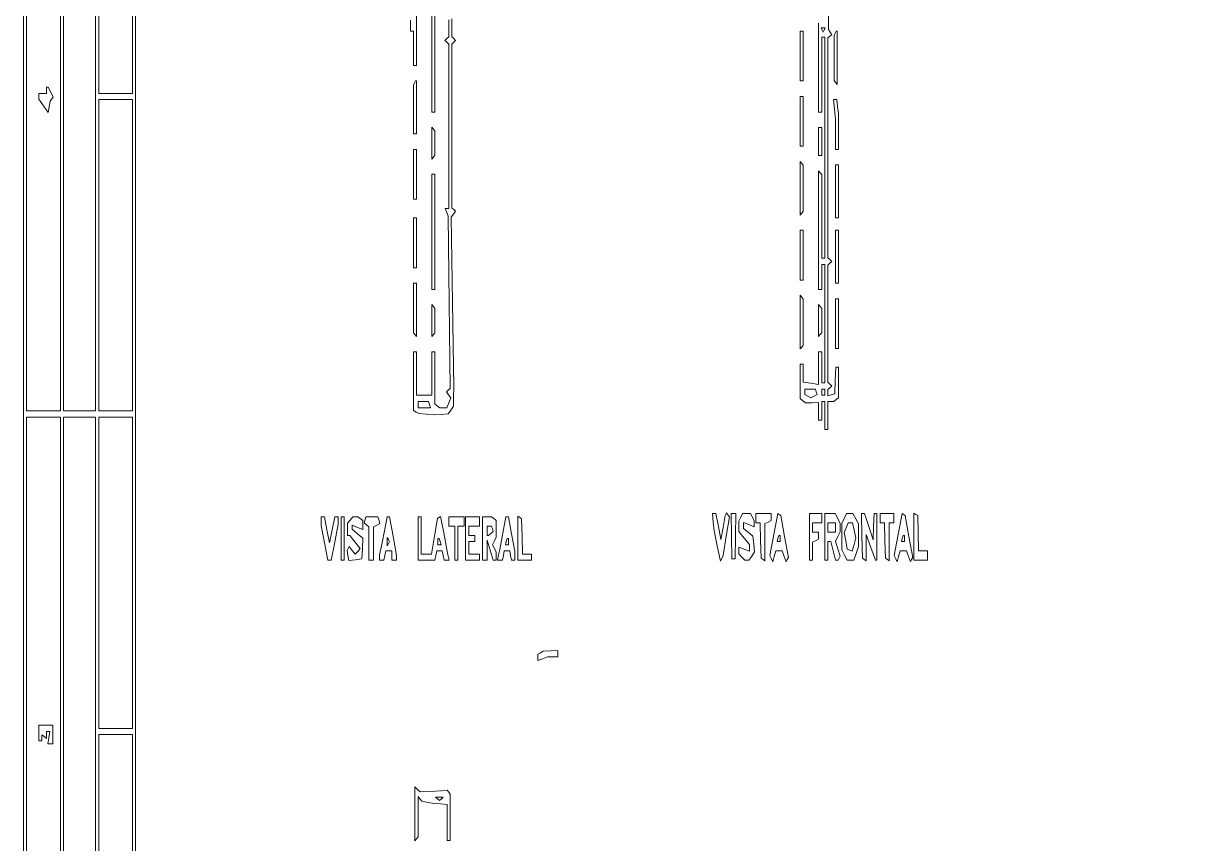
# Paper-space layout 'AN-22-DGE-077' of a CAD drawing. Header units: metres. Extents: x 12 to 191, y -57 to 204.
# Drawn here: x 21.9 to 89.2, y 86.4 to 133.3 of the extents above; entities that cross this region are included whole.
import ezdxf

# ---------------------------------------------------------------- set-up
doc = ezdxf.new("R2010")
doc.units = ezdxf.units.M
doc.layers.add('DGE_CONTORNOS', color=7, linetype='Continuous', lineweight=0)
doc.layers.add('DGE_DATOS', color=7, linetype='Continuous', lineweight=0)

# ---------------------------------------------------------------- blocks, each defined once
blk = doc.blocks.new('LP_REF_DGE_MT_077')
at = {"layer": 'DGE_CONTORNOS'}
for points in [[(21.899, 63.246), (21.899, -57.382), (106.671, -57.382), (191.443, -57.382), (191.443, 63.246), (191.443, 183.875), (106.671, 183.875), (21.899, 183.875)], [(191.267, 90.597), (191.267, -2.324), (189.861, -2.324), (188.455, -2.324), (188.452, -2.013), (188.449, -1.701), (188.333, -2.013), (188.216, -2.324), (154.189, -2.324), (120.162, -2.324), (120.162, -29.675), (120.162, -57.026), (74.239, -57.026), (28.315, -57.026), (28.315, 63.246), (28.315, 183.518), (109.791, 183.518), (191.267, 183.518)], [(24.008, 129.173), (24.008, 111.177), (23.041, 111.177), (22.075, 111.177), (22.075, 129.173), (22.075, 147.169), (23.041, 147.169), (24.008, 147.169)], [(26.03, 129.173), (26.03, 111.177), (25.107, 111.177), (24.184, 111.177), (24.184, 129.173), (24.184, 147.169), (25.107, 147.169), (26.03, 147.169)], [(28.139, 138.26), (28.139, 129.351), (27.172, 129.351), (26.206, 129.351), (26.206, 138.26), (26.206, 147.169), (27.172, 147.169), (28.139, 147.169)], [(66.372, 131.49), (66.372, 130.064), (66.46, 130.064), (66.548, 130.064), (66.548, 131.49), (66.548, 132.915), (66.46, 132.915), (66.372, 132.915)], [(67.749, 132.974), (67.691, 132.856), (67.632, 132.974), (67.574, 133.093), (67.691, 133.093), (67.808, 133.093)], [(68.365, 132.796), (68.306, 132.677), (68.306, 131.381), (68.306, 130.085), (68.394, 129.975), (68.482, 129.865), (68.482, 131.39), (68.482, 132.915), (68.452, 132.915), (68.423, 132.915)], [(44.282, 129.945), (44.223, 129.827), (44.223, 128.431), (44.223, 127.035), (44.311, 127.035), (44.399, 127.035), (44.399, 128.55), (44.399, 130.064), (44.37, 130.064), (44.341, 130.064)], [(23.217, 129.53), (23.217, 129.351), (22.997, 129.351), (22.778, 129.351), (22.778, 129.185), (22.778, 129.019), (23.042, 128.638), (23.306, 128.257), (23.365, 128.581), (23.424, 128.906), (23.511, 129.023), (23.597, 129.141), (23.457, 129.424), (23.318, 129.708), (23.267, 129.708), (23.217, 129.708)], [(66.372, 127.748), (66.372, 126.322), (66.46, 126.322), (66.548, 126.322), (66.548, 127.748), (66.548, 129.173), (66.46, 129.173), (66.372, 129.173)], [(28.139, 120.086), (28.139, 111.177), (27.172, 111.177), (26.206, 111.177), (26.206, 120.086), (26.206, 128.995), (27.172, 128.995), (28.139, 128.995)], [(68.339, 128.438), (68.394, 127.881), (68.394, 127.013), (68.394, 126.144), (68.482, 126.144), (68.57, 126.144), (68.568, 127.169), (68.567, 128.193), (68.514, 128.594), (68.461, 128.995), (68.373, 128.995), (68.284, 128.995)], [(45.278, 126.5), (45.278, 125.589), (45.366, 125.699), (45.454, 125.809), (45.454, 126.5), (45.454, 127.192), (45.366, 127.302), (45.278, 127.412)], [(67.427, 126.59), (67.427, 125.788), (67.515, 125.788), (67.603, 125.788), (67.603, 126.59), (67.603, 127.391), (67.515, 127.391), (67.427, 127.391)], [(44.223, 124.719), (44.223, 123.293), (44.311, 123.293), (44.399, 123.293), (44.399, 124.719), (44.399, 126.144), (44.311, 126.144), (44.223, 126.144)], [(66.372, 123.917), (66.372, 122.381), (66.46, 122.491), (66.548, 122.602), (66.548, 123.917), (66.548, 125.232), (66.46, 125.342), (66.372, 125.452)], [(68.394, 123.739), (68.394, 122.224), (68.482, 122.224), (68.57, 122.224), (68.57, 123.739), (68.57, 125.253), (68.482, 125.253), (68.394, 125.253)], [(45.278, 121.422), (45.278, 118.126), (45.366, 118.126), (45.454, 118.126), (45.454, 121.422), (45.454, 124.719), (45.366, 124.719), (45.278, 124.719)], [(44.223, 120.799), (44.223, 119.373), (44.311, 119.373), (44.399, 119.373), (44.399, 120.799), (44.399, 122.224), (44.311, 122.224), (44.223, 122.224)], [(66.372, 120.086), (66.372, 118.661), (66.46, 118.661), (66.548, 118.661), (66.548, 120.086), (66.548, 121.511), (66.46, 121.511), (66.372, 121.511)], [(68.394, 119.997), (68.394, 118.482), (68.482, 118.482), (68.57, 118.482), (68.57, 119.997), (68.57, 121.511), (68.482, 121.511), (68.394, 121.511)], [(44.223, 117.067), (44.223, 115.652), (44.311, 115.542), (44.399, 115.432), (44.399, 116.957), (44.399, 118.482), (44.311, 118.482), (44.223, 118.482)], [(66.372, 116.255), (66.372, 114.719), (66.46, 114.83), (66.548, 114.94), (66.548, 116.255), (66.548, 117.57), (66.46, 117.681), (66.372, 117.791)], [(45.278, 116.344), (45.278, 115.432), (45.366, 115.542), (45.454, 115.652), (45.454, 116.344), (45.454, 117.036), (45.366, 117.146), (45.278, 117.256)], [(67.427, 116.344), (67.427, 115.432), (67.515, 115.542), (67.603, 115.652), (67.603, 116.344), (67.603, 117.036), (67.515, 117.146), (67.427, 117.256)], [(68.394, 116.166), (68.394, 114.741), (68.482, 114.741), (68.57, 114.741), (68.57, 116.166), (68.57, 117.591), (68.482, 117.591), (68.394, 117.591)], [(67.289, 112.266), (67.337, 112.108), (67.162, 112.016), (66.988, 111.923), (66.812, 112.016), (66.636, 112.109), (66.636, 112.267), (66.636, 112.424), (66.938, 112.424), (67.241, 112.424)], [(67.779, 112.246), (67.779, 112.068), (67.691, 112.068), (67.603, 112.068), (67.603, 112.246), (67.603, 112.424), (67.691, 112.424), (67.779, 112.424)], [(45.146, 111.533), (45.201, 111.355), (44.844, 111.355), (44.487, 111.355), (44.487, 111.533), (44.487, 111.711), (44.79, 111.711), (45.092, 111.711)], [(24.008, 92.824), (24.008, 74.828), (23.041, 74.828), (22.075, 74.828), (22.075, 92.824), (22.075, 110.821), (23.041, 110.821), (24.008, 110.821)], [(26.03, 92.824), (26.03, 74.828), (25.107, 74.828), (24.184, 74.828), (24.184, 92.824), (24.184, 110.821), (25.107, 110.821), (26.03, 110.821)], [(28.139, 101.911), (28.139, 93.002), (27.172, 93.002), (26.206, 93.002), (26.206, 101.911), (26.206, 110.821), (27.172, 110.821), (28.139, 110.821)], [(38.95, 104.867), (38.95, 104.616), (39.138, 103.62), (39.326, 102.624), (39.424, 102.624), (39.522, 102.624), (39.719, 103.656), (39.917, 104.687), (39.917, 104.903), (39.917, 105.119), (39.825, 105.119), (39.734, 105.119), (39.578, 104.373), (39.421, 103.628), (39.274, 104.373), (39.127, 105.119), (39.039, 105.119), (38.95, 105.119)], [(40.093, 103.871), (40.093, 102.624), (40.18, 102.624), (40.268, 102.624), (40.268, 103.871), (40.268, 105.119), (40.18, 105.119), (40.093, 105.119)], [(40.598, 104.926), (40.444, 104.745), (40.444, 104.397), (40.444, 104.05), (40.51, 104.049), (40.576, 104.048), (40.879, 103.674), (41.181, 103.3), (41.035, 103.135), (40.89, 102.97), (40.715, 103.191), (40.54, 103.413), (40.481, 103.293), (40.422, 103.174), (40.476, 102.889), (40.53, 102.604), (40.905, 102.658), (41.279, 102.713), (41.307, 103.297), (41.334, 103.88), (41.021, 104.145), (40.708, 104.411), (40.708, 104.517), (40.708, 104.624), (41.015, 104.507), (41.323, 104.39), (41.323, 104.646), (41.323, 104.902), (41.184, 105.011), (41.045, 105.119), (40.898, 105.113), (40.752, 105.108)], [(41.454, 104.939), (41.4, 104.76), (41.537, 104.653), (41.675, 104.546), (41.675, 103.585), (41.675, 102.624), (41.806, 102.624), (41.938, 102.624), (41.938, 103.583), (41.938, 104.543), (42.123, 104.641), (42.308, 104.738), (42.25, 104.929), (42.192, 105.119), (41.85, 105.119), (41.509, 105.119)], [(42.65, 104.718), (42.574, 104.317), (42.432, 103.627), (42.29, 102.937), (42.29, 102.781), (42.29, 102.624), (42.412, 102.624), (42.535, 102.624), (42.585, 102.891), (42.636, 103.159), (42.814, 103.159), (42.993, 103.159), (42.993, 102.891), (42.993, 102.624), (43.125, 102.624), (43.257, 102.624), (43.257, 102.758), (43.257, 102.891), (43.06, 104.005), (42.863, 105.119), (42.794, 105.119), (42.725, 105.119)], [(44.487, 103.871), (44.487, 102.624), (44.973, 102.624), (45.459, 102.624), (45.51, 102.891), (45.561, 103.159), (45.718, 103.159), (45.875, 103.159), (45.925, 102.891), (45.976, 102.624), (46.12, 102.624), (46.264, 102.624), (46.202, 102.936), (46.14, 103.248), (45.959, 104.189), (45.779, 105.13), (45.688, 105.069), (45.597, 105.007), (45.43, 103.994), (45.264, 102.981), (44.963, 102.981), (44.663, 102.981), (44.663, 104.05), (44.663, 105.119), (44.575, 105.119), (44.487, 105.119)], [(46.245, 104.851), (46.245, 104.584), (46.421, 104.584), (46.597, 104.584), (46.597, 103.604), (46.597, 102.624), (46.684, 102.624), (46.772, 102.624), (46.772, 103.604), (46.772, 104.584), (46.948, 104.584), (47.124, 104.584), (47.124, 104.851), (47.124, 105.119), (46.684, 105.119), (46.245, 105.119)], [(47.212, 103.871), (47.212, 102.624), (47.607, 102.624), (48.003, 102.624), (48.003, 102.802), (48.003, 102.981), (47.695, 102.981), (47.388, 102.981), (47.388, 103.337), (47.388, 103.693), (47.563, 103.693), (47.739, 103.693), (47.739, 103.871), (47.739, 104.05), (47.563, 104.05), (47.388, 104.05), (47.388, 104.317), (47.388, 104.584), (47.695, 104.584), (48.003, 104.584), (48.003, 104.851), (48.003, 105.119), (47.607, 105.119), (47.212, 105.119)], [(48.179, 103.871), (48.179, 102.624), (48.31, 102.624), (48.442, 102.624), (48.443, 103.203), (48.443, 103.782), (48.617, 103.203), (48.791, 102.624), (48.88, 102.624), (48.97, 102.624), (48.97, 102.856), (48.97, 103.087), (48.864, 103.301), (48.759, 103.515), (48.864, 103.729), (48.97, 103.943), (48.97, 104.423), (48.97, 104.902), (48.831, 105.011), (48.692, 105.119), (48.435, 105.119), (48.179, 105.119)], [(49.342, 104.183), (49.163, 103.248), (49.101, 102.936), (49.039, 102.624), (49.183, 102.624), (49.327, 102.624), (49.377, 102.891), (49.428, 103.159), (49.585, 103.159), (49.742, 103.159), (49.792, 102.891), (49.843, 102.624), (49.934, 102.624), (50.024, 102.624), (50.024, 102.885), (50.024, 103.145), (49.842, 104.132), (49.66, 105.119), (49.591, 105.119), (49.521, 105.119)], [(50.2, 103.886), (50.2, 102.624), (50.596, 102.624), (50.991, 102.624), (50.991, 102.802), (50.991, 102.981), (50.732, 102.981), (50.473, 102.981), (50.446, 103.991), (50.42, 105.002), (50.31, 105.075), (50.2, 105.148)], [(61.389, 104.807), (61.437, 104.317), (61.623, 103.441), (61.808, 102.565), (61.881, 102.728), (61.955, 102.891), (62.136, 104.002), (62.317, 105.113), (62.229, 105.223), (62.142, 105.333), (62.104, 105.257), (62.067, 105.181), (61.95, 104.496), (61.833, 103.811), (61.686, 104.554), (61.54, 105.297), (61.44, 105.297), (61.341, 105.297)], [(62.435, 104.005), (62.461, 102.713), (62.549, 102.713), (62.637, 102.713), (62.663, 104.005), (62.689, 105.297), (62.549, 105.297), (62.41, 105.297)], [(62.962, 105.083), (62.857, 104.869), (62.857, 104.566), (62.857, 104.263), (63.164, 103.895), (63.472, 103.527), (63.472, 103.335), (63.472, 103.143), (63.164, 103.26), (62.857, 103.377), (62.857, 103.185), (62.857, 102.993), (63.027, 102.809), (63.197, 102.624), (63.318, 102.624), (63.438, 102.624), (63.6, 102.864), (63.762, 103.103), (63.706, 103.554), (63.65, 104.005), (63.385, 104.227), (63.12, 104.449), (63.12, 104.614), (63.12, 104.779), (63.428, 104.662), (63.736, 104.545), (63.736, 104.707), (63.736, 104.869), (63.63, 105.083), (63.525, 105.297), (63.296, 105.297), (63.068, 105.297)], [(63.823, 105.03), (63.823, 104.762), (63.951, 104.762), (64.078, 104.762), (64.105, 103.752), (64.131, 102.741), (64.241, 102.668), (64.351, 102.595), (64.351, 103.658), (64.351, 104.721), (64.527, 104.814), (64.702, 104.907), (64.702, 105.102), (64.702, 105.297), (64.263, 105.297), (63.823, 105.297)], [(64.858, 104.1), (64.636, 102.891), (64.719, 102.713), (64.801, 102.535), (64.888, 102.847), (64.975, 103.159), (65.159, 103.159), (65.342, 103.159), (65.455, 102.847), (65.567, 102.536), (65.629, 102.662), (65.692, 102.789), (65.473, 103.99), (65.254, 105.192), (65.167, 105.25), (65.08, 105.309)], [(66.9, 103.961), (66.9, 102.624), (66.988, 102.624), (67.076, 102.624), (67.076, 103.138), (67.076, 103.652), (67.251, 103.745), (67.427, 103.838), (67.427, 104.033), (67.427, 104.228), (67.251, 104.228), (67.076, 104.228), (67.076, 104.495), (67.076, 104.762), (67.339, 104.762), (67.603, 104.762), (67.603, 105.03), (67.603, 105.297), (67.251, 105.297), (66.9, 105.297)], [(67.779, 103.961), (67.779, 102.624), (67.867, 102.624), (67.954, 102.624), (67.954, 103.159), (67.954, 103.693), (68.04, 103.693), (68.126, 103.693), (68.262, 103.159), (68.398, 102.624), (68.469, 102.624), (68.54, 102.624), (68.599, 102.744), (68.658, 102.863), (68.522, 103.283), (68.386, 103.704), (68.522, 103.979), (68.658, 104.253), (68.658, 104.495), (68.658, 104.737), (68.519, 105.017), (68.381, 105.297), (68.08, 105.297), (67.779, 105.297)], [(68.884, 105.017), (68.745, 104.737), (68.745, 103.975), (68.745, 103.214), (68.906, 102.919), (69.067, 102.624), (69.253, 102.624), (69.439, 102.624), (69.575, 103.02), (69.712, 103.416), (69.712, 104.062), (69.712, 104.707), (69.552, 105.002), (69.391, 105.297), (69.206, 105.297), (69.022, 105.297)], [(69.906, 104.019), (69.932, 102.742), (70.042, 102.668), (70.152, 102.595), (70.152, 103.349), (70.152, 104.103), (70.416, 103.364), (70.68, 102.624), (70.724, 102.624), (70.767, 102.624), (70.767, 103.961), (70.767, 105.297), (70.684, 105.297), (70.601, 105.297), (70.574, 104.55), (70.547, 103.803), (70.304, 104.55), (70.061, 105.297), (69.971, 105.297), (69.88, 105.297)], [(70.943, 105.03), (70.943, 104.762), (71.07, 104.762), (71.198, 104.762), (71.224, 103.752), (71.25, 102.741), (71.36, 102.668), (71.47, 102.595), (71.47, 103.678), (71.47, 104.762), (71.602, 104.762), (71.734, 104.762), (71.734, 105.03), (71.734, 105.297), (71.338, 105.297), (70.943, 105.297)], [(71.978, 104.1), (71.756, 102.891), (71.838, 102.713), (71.921, 102.535), (72.007, 102.847), (72.094, 103.159), (72.278, 103.159), (72.462, 103.159), (72.574, 102.847), (72.686, 102.536), (72.749, 102.662), (72.811, 102.789), (72.592, 103.99), (72.373, 105.192), (72.286, 105.25), (72.2, 105.309)], [(72.876, 103.975), (72.876, 102.624), (73.272, 102.624), (73.667, 102.624), (73.667, 102.891), (73.667, 103.159), (73.408, 103.159), (73.149, 103.159), (73.122, 104.169), (73.096, 105.18), (72.986, 105.253), (72.876, 105.327)], [(48.744, 104.425), (48.793, 104.265), (48.654, 104.157), (48.516, 104.05), (48.479, 104.05), (48.442, 104.05), (48.442, 104.317), (48.442, 104.584), (48.569, 104.584), (48.696, 104.584)], [(68.394, 104.495), (68.394, 104.228), (68.174, 104.228), (67.954, 104.228), (67.954, 104.495), (67.954, 104.762), (68.174, 104.762), (68.394, 104.762)], [(69.46, 104.339), (69.555, 103.917), (69.452, 103.527), (69.349, 103.137), (69.203, 103.194), (69.057, 103.251), (68.974, 103.729), (68.891, 104.207), (69.005, 104.484), (69.119, 104.762), (69.242, 104.762), (69.364, 104.762)], [(42.788, 103.575), (42.729, 103.456), (42.729, 103.693), (42.729, 103.931), (42.788, 103.812), (42.847, 103.693)], [(45.762, 103.693), (45.816, 103.515), (45.723, 103.515), (45.63, 103.515), (45.63, 103.693), (45.63, 103.871), (45.669, 103.871), (45.707, 103.871)], [(49.673, 103.693), (49.673, 103.515), (49.58, 103.515), (49.487, 103.515), (49.541, 103.693), (49.595, 103.871), (49.634, 103.871), (49.673, 103.871)], [(65.23, 103.871), (65.23, 103.693), (65.137, 103.693), (65.044, 103.693), (65.098, 103.871), (65.152, 104.05), (65.191, 104.05), (65.23, 104.05)], [(72.349, 103.871), (72.349, 103.693), (72.256, 103.693), (72.163, 103.693), (72.217, 103.871), (72.272, 104.05), (72.31, 104.05), (72.349, 104.05)], [(51.497, 97.334), (51.343, 97.253), (51.343, 97.065), (51.343, 96.878), (51.617, 96.989), (51.892, 97.101), (52.189, 97.101), (52.485, 97.101), (52.485, 97.279), (52.485, 97.457), (52.068, 97.436), (51.65, 97.416)], [(22.778, 92.735), (22.778, 92.29), (22.866, 92.29), (22.954, 92.29), (22.954, 92.462), (22.954, 92.635), (23.085, 92.532), (23.217, 92.43), (23.217, 92.627), (23.217, 92.824), (23.311, 92.824), (23.405, 92.824), (23.349, 92.468), (23.293, 92.112), (23.431, 92.112), (23.569, 92.112), (23.569, 92.646), (23.569, 93.181), (23.173, 93.181), (22.778, 93.181)], [(28.139, 83.737), (28.139, 74.828), (27.172, 74.828), (26.206, 74.828), (26.206, 83.737), (26.206, 92.646), (27.172, 92.646), (28.139, 92.646)], [(44.311, 88.111), (44.311, 86.567), (44.399, 86.677), (44.487, 86.787), (44.487, 87.945), (44.487, 89.104), (44.597, 88.964), (44.707, 88.825), (45.058, 88.764), (45.41, 88.703), (45.784, 88.675), (46.157, 88.646), (46.157, 87.617), (46.157, 86.588), (46.245, 86.588), (46.333, 86.588), (46.333, 87.914), (46.333, 89.24), (46.246, 89.349), (46.159, 89.458), (45.828, 89.435), (45.498, 89.413), (45.058, 89.388), (44.619, 89.362), (44.465, 89.509), (44.311, 89.655)], [(45.828, 88.964), (45.718, 88.875), (45.608, 88.964), (45.498, 89.054), (45.718, 89.054), (45.937, 89.054)]]:
    blk.add_lwpolyline(points, close=True, dxfattribs=at)
for points in [[(44.048, 133.549), (44.048, 133.232), (44.048, 132.915), (44.136, 132.915), (44.223, 132.915), (44.223, 131.935), (44.223, 130.955), (44.311, 130.955), (44.399, 130.955), (44.399, 132.363), (44.399, 133.771)], [(45.278, 133.895), (45.278, 131.089), (45.278, 128.282), (45.366, 128.282), (45.454, 128.282), (45.454, 131.133), (45.454, 133.984)], [(46.245, 133.558), (46.245, 132.588), (46.135, 132.484), (46.025, 132.38), (46.135, 132.277), (46.245, 132.173), (46.245, 127.466), (46.245, 122.759), (46.146, 122.759), (46.048, 122.759), (46.135, 122.536), (46.221, 122.313), (46.273, 117.381), (46.324, 112.448), (46.219, 112.361), (46.113, 112.273), (46.239, 112.095), (46.366, 111.917), (46.251, 111.636), (46.136, 111.355), (45.934, 111.355), (45.732, 111.355), (45.593, 111.463), (45.454, 111.571), (45.454, 113.067), (45.454, 114.562), (45.366, 114.562), (45.278, 114.562), (45.278, 113.315), (45.278, 112.068), (44.839, 112.068), (44.399, 112.068), (44.399, 113.315), (44.399, 114.562), (44.311, 114.562), (44.223, 114.562), (44.223, 112.882), (44.223, 111.201), (44.377, 111.111), (44.531, 111.021), (44.971, 110.987), (45.41, 110.953), (45.811, 110.976), (46.211, 110.999), (46.362, 111.222), (46.512, 111.445), (46.522, 111.979), (46.532, 112.513), (46.463, 117.386), (46.393, 122.258), (46.517, 122.433), (46.641, 122.608), (46.531, 122.698), (46.421, 122.788), (46.421, 127.48), (46.421, 132.173), (46.531, 132.277), (46.641, 132.38), (46.531, 132.484), (46.421, 132.588), (46.421, 133.621)], [(67.427, 133.374), (67.427, 130.828), (67.427, 128.282), (67.515, 128.282), (67.603, 128.282), (67.603, 130.42), (67.603, 132.559), (67.691, 132.559), (67.779, 132.559), (67.779, 126.233), (67.779, 119.908), (67.691, 119.908), (67.603, 119.908), (67.603, 122.303), (67.603, 124.698), (67.515, 124.808), (67.427, 124.918), (67.427, 121.522), (67.427, 118.126), (67.515, 118.126), (67.603, 118.126), (67.603, 118.839), (67.603, 119.551), (67.691, 119.551), (67.779, 119.551), (67.779, 116.166), (67.779, 112.781), (67.691, 112.781), (67.603, 112.781), (67.603, 113.671), (67.603, 114.562), (67.515, 114.562), (67.427, 114.562), (67.427, 113.627), (67.427, 112.691), (66.988, 112.753), (66.548, 112.815), (66.548, 113.332), (66.548, 113.85), (66.46, 113.85), (66.372, 113.85), (66.372, 112.864), (66.372, 111.878), (66.526, 111.754), (66.68, 111.629), (67.054, 111.643), (67.427, 111.657), (67.427, 111.149), (67.427, 110.642), (67.515, 110.642), (67.603, 110.642), (67.603, 111.177), (67.603, 111.711), (67.691, 111.711), (67.779, 111.711), (67.779, 110.91), (67.779, 110.108), (67.867, 110.108), (67.954, 110.108), (67.954, 110.91), (67.954, 111.711), (68.123, 111.711), (68.292, 111.711), (68.431, 111.82), (68.57, 111.928), (68.57, 112.8), (68.57, 113.671), (68.487, 113.671), (68.404, 113.671), (68.377, 112.914), (68.35, 112.157), (68.152, 112.1), (67.954, 112.043), (67.954, 112.219), (67.954, 112.394), (68.064, 112.498), (68.174, 112.602), (68.064, 112.706), (67.954, 112.81), (67.954, 116.166), (67.954, 119.522), (68.064, 119.626), (68.174, 119.73), (68.064, 119.834), (67.954, 119.937), (67.954, 126.233), (67.954, 132.529), (68.064, 132.619), (68.174, 132.71), (68.078, 132.857), (67.982, 133.004), (67.963, 135.632)]]:
    blk.add_lwpolyline(points, dxfattribs=at)

psp = doc.layouts.new('AN-22-DGE-077')

# ---------------------------------------------------------------- block references
at = {"layer": 'DGE_DATOS'}
psp.add_blockref('LP_REF_DGE_MT_077', (0, 0), dxfattribs=at)

doc.saveas('drawing.dxf')
